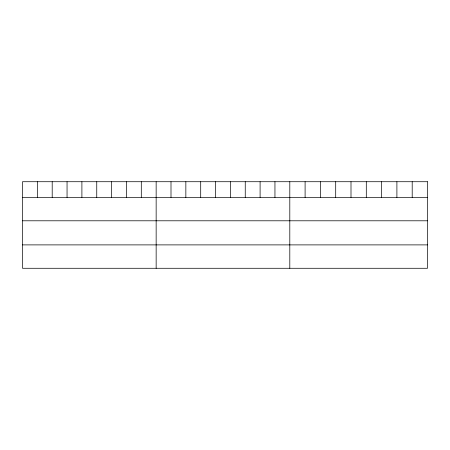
<?xml version="1.0" encoding="UTF-8"?>
<svg xmlns="http://www.w3.org/2000/svg" width="450" height="450" viewBox="0 0 450 450"><rect width="100%" height="100%" fill="white"/><g stroke="black" fill="none" stroke-linecap="round" stroke-linejoin="round"><path stroke-width="0.67" d="M22.5 197.404L427.5 197.404M22.5 220.792L427.5 220.792M22.5 244.89L427.5 244.89M412.2 181.721L412.2 197.404M396.9 181.721L396.9 197.404M381.6 181.721L381.6 197.404M366.3 181.721L366.3 197.404M351 181.721L351 197.404M335.7 181.721L335.7 197.404M320.4 181.721L320.4 197.404M305.1 181.721L305.1 197.404M289.8 181.721L289.8 268.279M274.95 181.721L274.95 197.404M260.1 181.721L260.1 197.404M245.25 181.721L245.25 197.404M230.4 181.721L230.4 197.404M215.55 181.721L215.55 197.404M200.7 181.721L200.7 197.404M185.85 181.721L185.85 197.404M171 181.721L171 197.404M156.15 181.721L156.15 268.279M141.3 181.721L141.3 197.404M126.45 181.721L126.45 197.404M111.6 181.721L111.6 197.404M96.75 181.721L96.75 197.404M81.9 181.721L81.9 197.404M67.05 181.721L67.05 197.404M52.2 181.721L52.2 197.404M37.35 181.721L37.35 197.404M427.5 181.721L22.5 181.721L22.5 268.279L427.5 268.279L427.5 181.721"/></g></svg>
